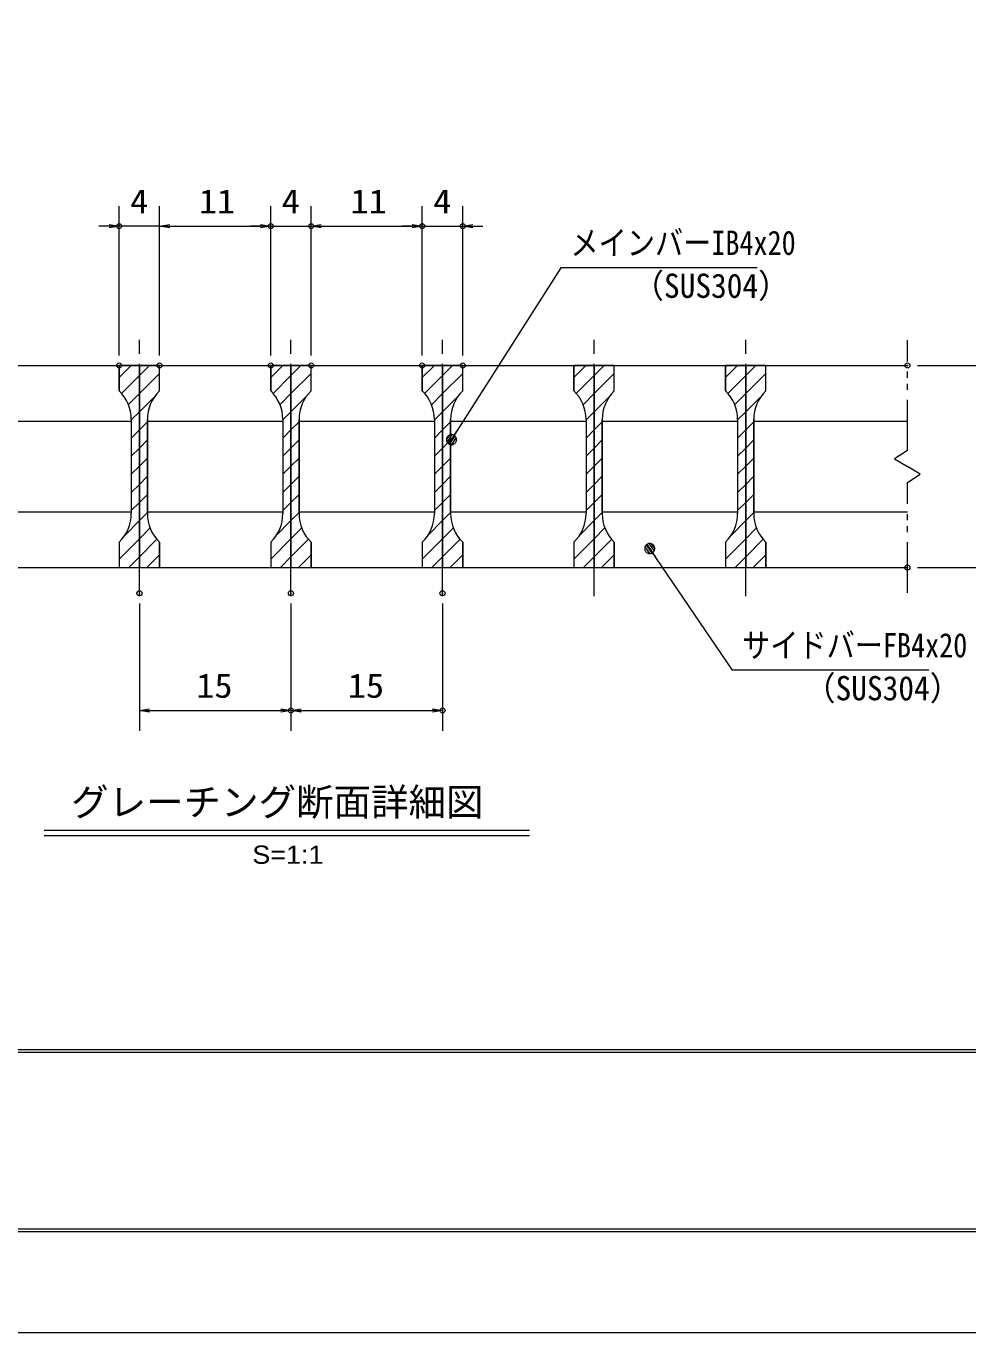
# Model space of a CAD drawing. Units: millimetres, scale not verified, with parts at other scales. Extents: x -1050 to 1050, y -742 to 742.
# Drawn here: x -626 to -161, y -742 to -96 of the extents above; entities that cross this region are included whole.
import ezdxf
from ezdxf.enums import TextEntityAlignment as Align

# ---------------------------------------------------------------- set-up
doc = ezdxf.new("R2010")
doc.units = ezdxf.units.MM
doc.header["$LTSCALE"] = 5
doc.header["$PDMODE"] = 32
doc.header["$PDSIZE"] = 2.5
doc.linetypes.add('CHAIN1', pattern=[8, 5, -1, 1, -1])
doc.linetypes.add('DOUBLE_CHAIN1', pattern=[8.8, 5, -1, 0.6, -0.6, 0.6, -1])
for name, color, linetype, lineweight in [('0-0_7-図\u3000枠', 4, 'Continuous', 9), ('0-1_寸法注釈', 2, 'Continuous', 9), ('0-2_0', 2, 'Continuous', 9), ('0-3_DEFPOINTS', 134, 'Continuous', 9), ('0-6_蓋', 5, 'Continuous', 9), ('0-7_想像線', 134, 'DOUBLE_CHAIN1', 9), ('0-8_中心線', 6, 'CHAIN1', 9), ('0-9_ハッチング', 4, 'Continuous', 9)]:
    doc.layers.add(name, color=color, linetype=linetype, lineweight=lineweight)
doc.styles.add('HG丸ｺﾞｼｯｸM-PRO', font='')
doc.styles.add('ＭＳ ゴシック', font='')
doc.styles.get('HG丸ｺﾞｼｯｸM-PRO').set_extended_font_data('HG丸ｺﾞｼｯｸM-PRO')
doc.styles.get('ＭＳ ゴシック').set_extended_font_data('MS Gothic')

# ---------------------------------------------------------------- blocks, each defined once
blk = doc.blocks.new('_OPEN')
at = {"layer": '0-2_0'}
blk.add_line((0, 0), (-5, 0), dxfattribs=at)
blk.add_lwpolyline([(-5, 0.833), (0, 0), (-5, -0.833)], dxfattribs=at)
blk = doc.blocks.new('_Dot')
at = {"layer": '0-2_0'}
for p, q in [((-2.5, 0), (-5, 0)), ((2.445, 0.5), (-2.445, 0.5)), ((1.997, 1.5), (-1.997, 1.5)), ((2.289, -0.995), (-2.289, -0.995)), ((1.499, -1.995), (-1.499, -1.995))]:
    blk.add_line(p, q, dxfattribs=at)
for points in [[(2.5, 0), (2.48, 0.313), (2.421, 0.622), (2.324, 0.92), (2.191, 1.204), (2.023, 1.469), (1.822, 1.711), (1.594, 1.926), (1.34, 2.111), (1.064, 2.262), (0.773, 2.378), (0.468, 2.456), (0.157, 2.495), (-0.157, 2.495), (-0.468, 2.456), (-0.773, 2.378), (-1.064, 2.262), (-1.34, 2.111), (-1.594, 1.926), (-1.822, 1.711), (-2.023, 1.469), (-2.191, 1.204), (-2.324, 0.92), (-2.421, 0.622), (-2.48, 0.313), (-2.5, 0), (0, 0)], [(-2.5, 0), (-2.48, -0.313), (-2.421, -0.622), (-2.324, -0.92), (-2.191, -1.204), (-2.023, -1.469), (-1.822, -1.711), (-1.594, -1.926), (-1.34, -2.111), (-1.064, -2.262), (-0.773, -2.378), (-0.468, -2.456), (-0.157, -2.495), (0.157, -2.495), (0.468, -2.456), (0.773, -2.378), (1.064, -2.262), (1.34, -2.111), (1.594, -1.926), (1.822, -1.711), (2.023, -1.469), (2.191, -1.204), (2.324, -0.92), (2.421, -0.622), (2.48, -0.313), (2.5, 0), (0, 0)]]:
    blk.add_lwpolyline(points, close=True, dxfattribs=at)

msp = doc.modelspace()

# ---------------------------------------------------------------- linework, layer by layer
at = {"layer": '0-0_7-図\u3000枠'}
for p, q in [((998.75, -602.5), (-973.75, -602.5)), ((998.75, -603.75), (-973.75, -603.75)), ((998.75, -691.25), (-973.75, -691.25)), ((1000, -692.5), (-975, -692.5))]:
    msp.add_line(p, q, dxfattribs=at)
at = {"layer": '0-1_寸法注釈'}
for p, q in [((-580.45, -258.808), (-580.45, -184.9)), ((-560.45, -258.808), (-560.45, -184.9)), ((-560.45, -258.808), (-560.45, -184.9)), ((-505.45, -258.808), (-505.45, -184.9)), ((-505.45, -258.808), (-505.45, -184.9)), ((-485.45, -258.808), (-485.45, -184.9)), ((-485.45, -258.808), (-485.45, -184.9)), ((-430.45, -258.808), (-430.45, -184.9)), ((-430.45, -258.808), (-430.45, -184.9)), ((-410.45, -258.808), (-410.45, -184.9)), ((-585.45, -194.9), (-590.45, -194.9)), ((-560.45, -194.9), (-580.45, -194.9)), ((-555.45, -194.9), (-510.45, -194.9)), ((-555.45, -194.9), (-550.45, -194.9)), ((-510.45, -194.9), (-515.45, -194.9)), ((-505.45, -194.9), (-485.45, -194.9)), ((-480.45, -194.9), (-475.45, -194.9)), ((-480.45, -194.9), (-435.45, -194.9)), ((-435.45, -194.9), (-440.45, -194.9)), ((-430.45, -194.9), (-410.45, -194.9)), ((-405.45, -194.9), (-400.45, -194.9)), ((-185.45, -263.808), (-130.285, -263.808)), ((-185.45, -363.808), (-130.285, -363.808)), ((-570.45, -381.51), (-570.45, -444.529)), ((-495.45, -381.51), (-495.45, -444.529)), ((-495.45, -381.51), (-495.45, -444.529)), ((-420.45, -381.51), (-420.45, -444.529)), ((-565.45, -434.529), (-500.45, -434.529)), ((-490.45, -434.529), (-425.45, -434.529)), ((-617.576, -493.827), (-377.371, -493.827)), ((-617.576, -496.327), (-377.371, -496.327))]:
    msp.add_line(p, q, dxfattribs=at)
for points in [[(-264.764, -215.417), (-361.954, -215.417), (-415.465, -299.666)], [(-179.864, -414.552), (-277.054, -414.552), (-317.364, -355.232)]]:
    msp.add_lwpolyline(points, dxfattribs=at)
at = {"layer": '0-3_DEFPOINTS'}
msp.add_lwpolyline([(-1050, -742.5), (-1050, 742.5), (1050, 742.5), (1050, -742.5)], close=True, dxfattribs=at)
for p in [(-580.45, -194.9), (-505.45, -194.9), (-485.45, -194.9), (-430.45, -194.9), (-410.45, -194.9), (-580.45, -263.808), (-560.45, -263.808), (-505.45, -263.808), (-485.45, -263.808), (-430.45, -263.808), (-410.45, -263.808), (-190.45, -263.808), (-190.45, -363.808), (-570.45, -376.51), (-495.45, -376.51), (-420.45, -376.51), (-495.45, -434.529), (-420.45, -434.529)]:
    msp.add_point(p, dxfattribs=at)
at = {"layer": '0-6_蓋'}
for p, q in [((-800.45, -263.808), (-190.45, -263.808)), ((-560.45, -263.808), (-580.45, -263.808)), ((-580.45, -276.308), (-580.45, -263.808)), ((-560.45, -276.308), (-560.45, -263.808)), ((-485.45, -263.808), (-505.45, -263.808)), ((-505.45, -276.308), (-505.45, -263.808)), ((-485.45, -276.308), (-485.45, -263.808)), ((-430.45, -276.308), (-430.45, -263.808)), ((-335.45, -263.808), (-355.45, -263.808)), ((-355.45, -276.308), (-355.45, -263.808)), ((-335.45, -276.308), (-335.45, -263.808)), ((-260.45, -263.808), (-280.45, -263.808)), ((-280.45, -276.308), (-280.45, -263.808)), ((-260.45, -276.308), (-260.45, -263.808)), ((-574.45, -290.591), (-574.45, -337.025)), ((-566.45, -290.591), (-566.45, -337.025)), ((-499.45, -290.591), (-499.45, -337.025)), ((-491.45, -290.591), (-491.45, -337.025)), ((-424.45, -290.591), (-424.45, -337.025)), ((-416.45, -290.591), (-416.45, -337.025)), ((-349.45, -290.591), (-349.45, -337.025)), ((-341.45, -290.591), (-341.45, -337.025)), ((-274.45, -290.591), (-274.45, -337.025)), ((-266.45, -290.591), (-266.45, -337.025)), ((-641.45, -291.308), (-574.45, -291.308)), ((-566.45, -291.308), (-499.45, -291.308)), ((-491.45, -291.308), (-424.45, -291.308)), ((-416.45, -291.308), (-349.45, -291.308)), ((-341.45, -291.308), (-274.45, -291.308)), ((-266.45, -291.308), (-190.45, -291.308)), ((-641.45, -336.308), (-574.45, -336.308)), ((-566.45, -336.308), (-499.45, -336.308)), ((-491.45, -336.308), (-424.45, -336.308)), ((-416.45, -336.308), (-349.45, -336.308)), ((-341.45, -336.308), (-274.45, -336.308)), ((-266.45, -336.308), (-190.45, -336.308)), ((-580.45, -351.308), (-580.45, -363.808)), ((-560.45, -351.308), (-560.45, -363.808)), ((-505.45, -351.308), (-505.45, -363.808)), ((-485.45, -351.308), (-485.45, -363.808)), ((-430.45, -351.308), (-430.45, -363.808)), ((-410.45, -351.308), (-410.45, -363.808)), ((-355.45, -351.308), (-355.45, -363.808)), ((-335.45, -351.308), (-335.45, -363.808)), ((-280.45, -351.308), (-280.45, -363.808)), ((-260.45, -351.308), (-260.45, -363.808)), ((-800.45, -363.808), (-190.45, -363.808)), ((-580.45, -363.808), (-560.45, -363.808)), ((-505.45, -363.808), (-485.45, -363.808)), ((-430.45, -363.808), (-410.45, -363.808)), ((-355.45, -363.808), (-335.45, -363.808)), ((-280.45, -363.808), (-260.45, -363.808))]:
    msp.add_line(p, q, dxfattribs=at)
msp.add_lwpolyline([(-410.45, -276.308), (-410.45, -263.808), (-430.45, -263.808)], dxfattribs=at)
for centre, start, end in [((-594.45, -290.591), 0, 45.573), ((-546.45, -290.591), 134.427, 180), ((-519.45, -290.591), 0, 45.573), ((-471.45, -290.591), 134.427, 180), ((-444.45, -290.591), 0, 45.573), ((-396.45, -290.591), 134.427, 180), ((-369.45, -290.591), 0, 45.573), ((-321.45, -290.591), 134.427, 180), ((-294.45, -290.591), 0, 45.573), ((-246.45, -290.591), 134.427, 180), ((-594.45, -337.025), 314.427, 0), ((-546.45, -337.025), 180, 225.573), ((-519.45, -337.025), 314.427, 0), ((-471.45, -337.025), 180, 225.573), ((-444.45, -337.025), 314.427, 0), ((-396.45, -337.025), 180, 225.573), ((-369.45, -337.025), 314.427, 0), ((-321.45, -337.025), 180, 225.573), ((-294.45, -337.025), 314.427, 0), ((-246.45, -337.025), 180, 225.573)]:
    msp.add_arc(centre, 20, start, end, dxfattribs=at)
at = {"layer": '0-7_想像線'}
for p, q in [((-190.45, -305.859), (-190.45, -251.308)), ((-190.45, -305.859), (-196.743, -310.072)), ((-196.743, -310.072), (-190.45, -313.808)), ((-184.157, -317.545), (-190.45, -313.808)), ((-190.45, -321.757), (-184.157, -317.545)), ((-190.45, -376.308), (-190.45, -321.757))]:
    msp.add_line(p, q, dxfattribs=at)
at = {"layer": '0-8_中心線'}
for p, q in [((-570.45, -378.035), (-570.45, -251.106)), ((-495.45, -378.035), (-495.45, -251.106)), ((-420.45, -378.035), (-420.45, -251.106)), ((-345.45, -378.035), (-345.45, -251.106)), ((-270.45, -378.035), (-270.45, -251.106))]:
    msp.add_line(p, q, dxfattribs=at)
at = {"layer": '0-9_ハッチング'}
for p, q in [((-580.45, -263.808), (-580.45, -276.308)), ((-580.45, -269.778), (-574.48, -263.808)), ((-505.45, -263.808), (-505.45, -276.308)), ((-505.45, -269.778), (-499.48, -263.808)), ((-430.45, -263.808), (-430.45, -276.308)), ((-430.45, -269.778), (-424.48, -263.808)), ((-355.45, -263.808), (-355.45, -276.308)), ((-355.45, -269.778), (-349.48, -263.808)), ((-280.45, -263.808), (-280.45, -276.308)), ((-280.45, -269.778), (-274.48, -263.808)), ((-574.45, -290.591), (-574.45, -337.025)), ((-566.45, -337.025), (-566.45, -290.591)), ((-499.45, -290.591), (-499.45, -337.025)), ((-491.45, -337.025), (-491.45, -290.591)), ((-424.45, -290.591), (-424.45, -337.025)), ((-416.45, -337.025), (-416.45, -290.591)), ((-349.45, -290.591), (-349.45, -337.025)), ((-341.45, -337.025), (-341.45, -290.591)), ((-274.45, -290.591), (-274.45, -337.025)), ((-266.45, -337.025), (-266.45, -290.591)), ((-574.45, -299.699), (-570.45, -295.699)), ((-570.45, -295.699), (-566.45, -291.699)), ((-499.45, -299.699), (-495.45, -295.699)), ((-495.45, -295.699), (-491.45, -291.699)), ((-424.45, -299.699), (-420.45, -295.699)), ((-420.45, -295.699), (-416.45, -291.699)), ((-349.45, -299.699), (-345.45, -295.699)), ((-345.45, -295.699), (-341.45, -291.699)), ((-274.45, -299.699), (-270.45, -295.699)), ((-270.45, -295.699), (-266.45, -291.699)), ((-570.45, -304.679), (-566.45, -300.679)), ((-495.45, -304.679), (-491.45, -300.679)), ((-420.45, -304.679), (-416.45, -300.679)), ((-345.45, -304.679), (-341.45, -300.679)), ((-270.45, -304.679), (-266.45, -300.679)), ((-574.45, -308.679), (-570.45, -304.679)), ((-570.45, -313.66), (-566.45, -309.66)), ((-499.45, -308.679), (-495.45, -304.679)), ((-495.45, -313.66), (-491.45, -309.66)), ((-424.45, -308.679), (-420.45, -304.679)), ((-420.45, -313.66), (-416.45, -309.66)), ((-349.45, -308.679), (-345.45, -304.679)), ((-345.45, -313.66), (-341.45, -309.66)), ((-274.45, -308.679), (-270.45, -304.679)), ((-270.45, -313.66), (-266.45, -309.66)), ((-574.45, -317.66), (-570.45, -313.66)), ((-499.45, -317.66), (-495.45, -313.66)), ((-424.45, -317.66), (-420.45, -313.66)), ((-349.45, -317.66), (-345.45, -313.66)), ((-274.45, -317.66), (-270.45, -313.66)), ((-574.45, -326.64), (-570.45, -322.64)), ((-570.45, -322.64), (-566.45, -318.64)), ((-499.45, -326.64), (-495.45, -322.64)), ((-495.45, -322.64), (-491.45, -318.64)), ((-424.45, -326.64), (-420.45, -322.64)), ((-420.45, -322.64), (-416.45, -318.64)), ((-349.45, -326.64), (-345.45, -322.64)), ((-345.45, -322.64), (-341.45, -318.64)), ((-274.45, -326.64), (-270.45, -322.64)), ((-270.45, -322.64), (-266.45, -318.64)), ((-570.45, -331.62), (-566.45, -327.62)), ((-495.45, -331.62), (-491.45, -327.62)), ((-420.45, -331.62), (-416.45, -327.62)), ((-345.45, -331.62), (-341.45, -327.62)), ((-270.45, -331.62), (-266.45, -327.62)), ((-574.45, -335.62), (-570.45, -331.62)), ((-499.45, -335.62), (-495.45, -331.62)), ((-424.45, -335.62), (-420.45, -331.62)), ((-349.45, -335.62), (-345.45, -331.62)), ((-274.45, -335.62), (-270.45, -331.62)), ((-566.717, -363.808), (-560.45, -357.541)), ((-491.717, -363.808), (-485.45, -357.541)), ((-416.717, -363.808), (-410.45, -357.541)), ((-341.717, -363.808), (-335.45, -357.541)), ((-266.717, -363.808), (-260.45, -357.541))]:
    msp.add_line(p, q, dxfattribs=at)
for points in [[(-580.45, -351.308), (-580.45, -363.808), (-570.45, -363.808), (-570.45, -263.808), (-580.45, -263.808)], [(-579.31, -277.619), (-570.45, -268.758), (-565.5, -263.808)], [(-570.45, -263.808), (-570.45, -363.808), (-560.45, -363.808), (-560.45, -351.308)], [(-560.45, -276.308), (-560.45, -263.808), (-570.45, -263.808)], [(-505.45, -351.308), (-505.45, -363.808), (-495.45, -363.808), (-495.45, -263.808), (-505.45, -263.808)], [(-504.31, -277.619), (-495.45, -268.758), (-490.5, -263.808)], [(-495.45, -263.808), (-495.45, -363.808), (-485.45, -363.808), (-485.45, -351.308)], [(-485.45, -276.308), (-485.45, -263.808), (-495.45, -263.808)], [(-430.45, -351.308), (-430.45, -363.808), (-420.45, -363.808), (-420.45, -263.808), (-430.45, -263.808)], [(-429.31, -277.619), (-420.45, -268.758), (-415.5, -263.808)], [(-420.45, -263.808), (-420.45, -363.808), (-410.45, -363.808), (-410.45, -351.308)], [(-410.45, -276.308), (-410.45, -263.808), (-420.45, -263.808)], [(-355.45, -351.308), (-355.45, -363.808), (-345.45, -363.808), (-345.45, -263.808), (-355.45, -263.808)], [(-354.31, -277.619), (-345.45, -268.758), (-340.5, -263.808)], [(-345.45, -263.808), (-345.45, -363.808), (-335.45, -363.808), (-335.45, -351.308)], [(-335.45, -276.308), (-335.45, -263.808), (-345.45, -263.808)], [(-280.45, -351.308), (-280.45, -363.808), (-270.45, -363.808), (-270.45, -263.808), (-280.45, -263.808)], [(-279.31, -277.619), (-270.45, -268.758), (-265.5, -263.808)], [(-270.45, -263.808), (-270.45, -363.808), (-260.45, -363.808), (-260.45, -351.308)], [(-260.45, -276.308), (-260.45, -263.808), (-270.45, -263.808)], [(-575.925, -283.213), (-570.45, -277.738), (-560.45, -267.738)], [(-500.925, -283.213), (-495.45, -277.738), (-485.45, -267.738)], [(-425.925, -283.213), (-420.45, -277.738), (-410.45, -267.738)], [(-350.925, -283.213), (-345.45, -277.738), (-335.45, -267.738)], [(-275.925, -283.213), (-270.45, -277.738), (-260.45, -267.738)], [(-574.45, -290.719), (-570.45, -286.719), (-562.698, -278.966)], [(-499.45, -290.719), (-495.45, -286.719), (-487.698, -278.966)], [(-424.45, -290.719), (-420.45, -286.719), (-412.698, -278.966)], [(-349.45, -290.719), (-345.45, -286.719), (-337.698, -278.966)], [(-274.45, -290.719), (-270.45, -286.719), (-262.698, -278.966)], [(-577.712, -347.862), (-570.45, -340.6), (-566.45, -336.6)], [(-502.712, -347.862), (-495.45, -340.6), (-491.45, -336.6)], [(-427.712, -347.862), (-420.45, -340.6), (-416.45, -336.6)], [(-352.712, -347.862), (-345.45, -340.6), (-341.45, -336.6)], [(-277.712, -347.862), (-270.45, -340.6), (-266.45, -336.6)], [(-580.45, -359.581), (-570.45, -349.581), (-565.063, -344.194)], [(-505.45, -359.581), (-495.45, -349.581), (-490.063, -344.194)], [(-430.45, -359.581), (-420.45, -349.581), (-415.063, -344.194)], [(-355.45, -359.581), (-345.45, -349.581), (-340.063, -344.194)], [(-280.45, -359.581), (-270.45, -349.581), (-265.063, -344.194)], [(-575.698, -363.808), (-570.45, -358.561), (-561.728, -349.839)], [(-500.698, -363.808), (-495.45, -358.561), (-486.728, -349.839)], [(-425.698, -363.808), (-420.45, -358.561), (-411.728, -349.839)], [(-350.698, -363.808), (-345.45, -358.561), (-336.728, -349.839)], [(-275.698, -363.808), (-270.45, -358.561), (-261.728, -349.839)]]:
    msp.add_lwpolyline(points, dxfattribs=at)
for centre, start, end in [((-594.45, -290.591), 0, 45.573), ((-546.45, -290.591), 134.427, 180), ((-519.45, -290.591), 0, 45.573), ((-471.45, -290.591), 134.427, 180), ((-444.45, -290.591), 0, 45.573), ((-396.45, -290.591), 134.427, 180), ((-369.45, -290.591), 0, 45.573), ((-321.45, -290.591), 134.427, 180), ((-294.45, -290.591), 0, 45.573), ((-246.45, -290.591), 134.427, 180), ((-594.45, -337.025), 314.427, 0), ((-546.45, -337.025), 180, 225.573), ((-519.45, -337.025), 314.427, 0), ((-471.45, -337.025), 180, 225.573), ((-444.45, -337.025), 314.427, 0), ((-396.45, -337.025), 180, 225.573), ((-369.45, -337.025), 314.427, 0), ((-321.45, -337.025), 180, 225.573), ((-294.45, -337.025), 314.427, 0), ((-246.45, -337.025), 180, 225.573)]:
    msp.add_arc(centre, 20, start, end, dxfattribs=at)

# ---------------------------------------------------------------- block references
at = {"layer": '0-1_寸法注釈'}
for p in [(-580.45, -194.9), (-505.45, -194.9), (-505.45, -194.9), (-430.45, -194.9), (-430.45, -194.9), (-495.45, -434.529), (-420.45, -434.529)]:
    msp.add_blockref('_OPEN', p, dxfattribs=at)
for name, p, rotation in [('_OPEN', (-560.45, -194.9), 180), ('_OPEN', (-560.45, -194.9), 180), ('_OPEN', (-485.45, -194.9), 180), ('_OPEN', (-485.45, -194.9), 180), ('_OPEN', (-410.45, -194.9), 180), ('_Dot', (-416.009, -300.506), 237.09638), ('_Dot', (-317.936, -354.411), 124.85308), ('_OPEN', (-570.45, -434.529), 180), ('_OPEN', (-495.45, -434.529), 180)]:
    msp.add_blockref(name, p, dxfattribs=dict(at, rotation=rotation))

# ---------------------------------------------------------------- texts
at = {"layer": '0-1_寸法注釈', "color": 7}
for s, height, style, width, p in [('4', 12.02, 'ＭＳ ゴシック', 1.1, (-575.035, -192.213)), ('11', 12.02, 'ＭＳ ゴシック', 1.1, (-541.028, -192.213)), ('4', 12.02, 'ＭＳ ゴシック', 1.1, (-500.035, -192.213)), ('11', 12.02, 'ＭＳ ゴシック', 1.1, (-466.028, -192.213)), ('4', 12.02, 'ＭＳ ゴシック', 1.1, (-425.035, -192.213)), ('メインバーIB4x20', 12.03, 'ＭＳ ゴシック', 0.85, (-357.177, -212.73)), ('（SUS304）', 12.02, 'ＭＳ ゴシック', 0.95, (-326.468, -233.973)), ('サイドバーFB4x20', 12.03, 'ＭＳ ゴシック', 0.85, (-272.277, -411.865)), ('15', 12.02, 'ＭＳ ゴシック', 1.1, (-542.338, -431.842)), ('15', 12.02, 'ＭＳ ゴシック', 1.1, (-467.338, -431.842)), ('（SUS304）', 12.02, 'ＭＳ ゴシック', 0.95, (-241.567, -433.109)), ('S=1:1', 9.062, 'HG丸ｺﾞｼｯｸM-PRO', 1.1, (-514.549, -513.128))]:
    msp.add_text(s, height=height, dxfattribs=dict(at, style=style, width=width)).set_placement(p, align=Align.BOTTOM_LEFT)
at = {"layer": '0-1_寸法注釈', "color": 7, "style": 'HG丸ｺﾞｼｯｸM-PRO'}
msp.add_text('グレーチング断面詳細図', height=13.6, dxfattribs=at).set_placement((-604.214, -490.716), align=Align.BOTTOM_LEFT)

doc.saveas('drawing.dxf')
